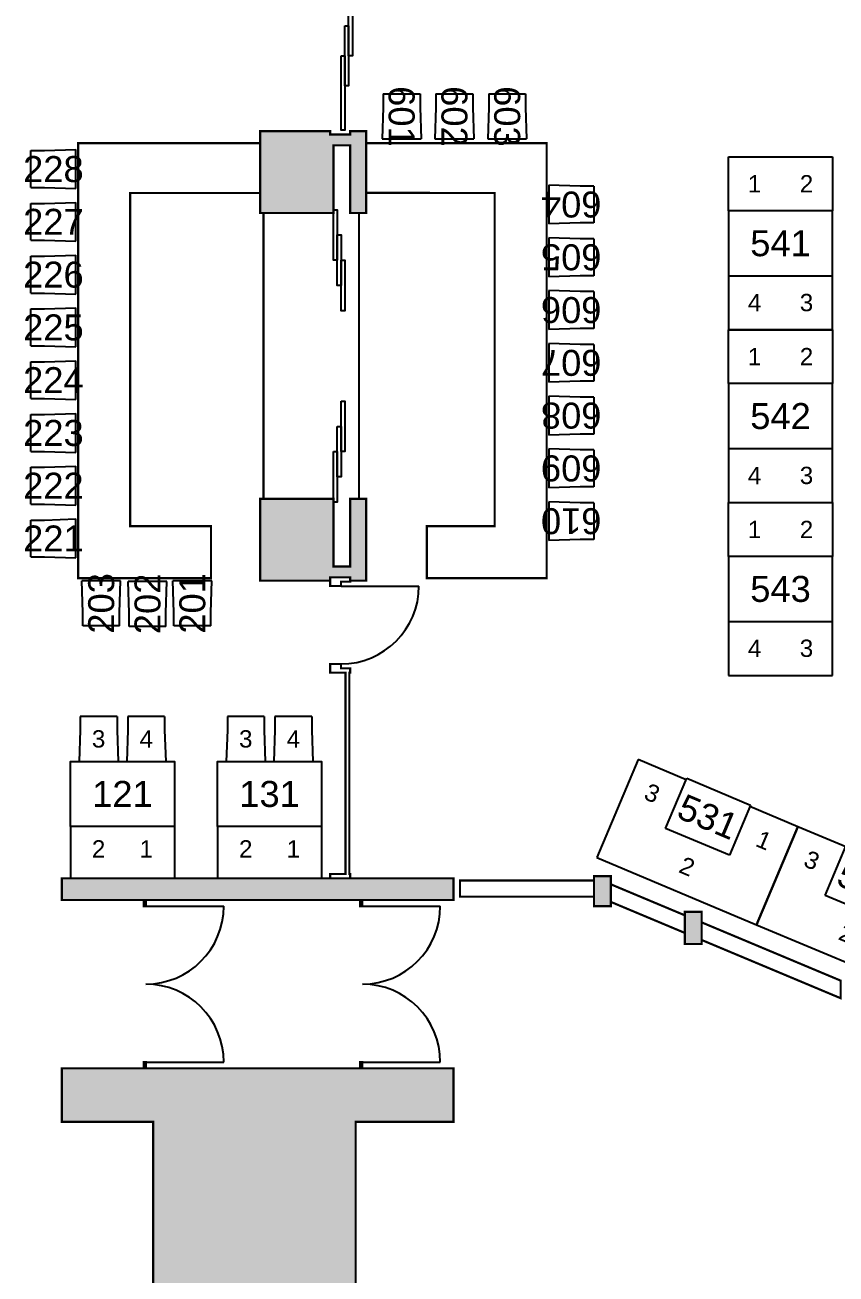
# Model space of a CAD drawing. Header units: inches. Extents: x -7053 to 899, y 8996 to 11069.
# Drawn here: x -357 to 17, y 10055 to 10631 of the extents above; entities that cross this region are included whole.
import ezdxf
from ezdxf.enums import TextEntityAlignment as Align

# ---------------------------------------------------------------- set-up
doc = ezdxf.new("R2010")
doc.units = ezdxf.units.IN
doc.header["$LTSCALE"] = 24
doc.header["$MEASUREMENT"] = 0
doc.layers.get('0').update_dxf_attribs({"linetype": 'CONTINUOUS'})
for name, color, linetype in [('20171023 KING ST - SIMPLIFIED FLOOR PLAN & SEATING$0$EXIST-EARLS GLAZING', 252, 'CONTINUOUS'), ('20171023 KING ST - SIMPLIFIED FLOOR PLAN & SEATING$0$EXIST-EARLS MILLWORK', 252, 'CONTINUOUS'), ('20171023 KING ST - SIMPLIFIED FLOOR PLAN & SEATING$0$EXIST-EARLS PATIO', 252, 'CONTINUOUS'), ('20171023 KING ST - SIMPLIFIED FLOOR PLAN & SEATING$0$EXIST-EARLS WALL', 252, 'CONTINUOUS'), ('20171023 KING ST - SIMPLIFIED FLOOR PLAN & SEATING$0$EXIST-EARLS WALL HATCH', 252, 'CONTINUOUS'), ('FLOOR PLAN', 252, 'CONTINUOUS')]:
    doc.layers.add(name, color=color, linetype=linetype)
doc.styles.add('BOLD_1_8', font='arial.ttf', dxfattribs={"height": 8})

# ---------------------------------------------------------------- blocks, each defined once
blk = doc.blocks.new('20171023 KING ST - SIMPLIFIED FLOOR PLAN & SEATING')
at = {"layer": '20171023 KING ST - SIMPLIFIED FLOOR PLAN & SEATING$0$EXIST-EARLS WALL HATCH', "linetype": 'Continuous'}
h = blk.add_hatch(color=256, dxfattribs=at)
h.dxf.hatch_style = 1
h.paths.add_polyline_path([(-248.66, 10582.41), (-216.35, 10582.41), (-216.35, 10580.91), (-207.1, 10580.91), (-207.1, 10582.41), (-199.72, 10582.41), (-199.72, 10544.66), (-207.1, 10544.66), (-207.1, 10575.91), (-214.85, 10575.91), (-214.85, 10544.66), (-248.66, 10544.66)])
h = blk.add_hatch(color=256, dxfattribs=at)
h.dxf.hatch_style = 1
h.paths.add_polyline_path([(-248.66, 10374.85), (-248.66, 10412.6), (-214.85, 10412.6), (-214.85, 10381.35), (-207.1, 10381.35), (-207.1, 10412.6), (-199.72, 10412.6), (-199.72, 10374.85), (-207.1, 10374.85), (-207.1, 10376.35), (-216.35, 10376.35), (-216.35, 10374.85)])
h = blk.add_hatch(color=256, dxfattribs=at)
h.dxf.hatch_style = 1
h.paths.add_polyline_path([(-340.32, 10227.32), (-340.32, 10237.32), (-159.39, 10237.32), (-159.39, 10227.32)])
h = blk.add_hatch(color=256, dxfattribs=at)
h.dxf.hatch_style = 1
h.paths.add_polyline_path([(-94.49, 10224.47), (-86.74, 10224.47), (-86.74, 10238.35), (-94.49, 10238.35)])
h = blk.add_hatch(color=256, dxfattribs=at)
h.dxf.hatch_style = 1
h.paths.add_polyline_path([(-52.49, 10221.83), (-44.74, 10221.83), (-44.74, 10206.99), (-52.49, 10206.99)])
h = blk.add_hatch(color=256, dxfattribs=at)
h.dxf.hatch_style = 1
h.paths.add_polyline_path([(-159.39, 10149.6), (-340.31, 10149.6), (-340.31, 10124.85), (-298.1, 10124.85), (-298.1, 9822.85), (-206.16, 9822.85), (-206.16, 10024.85), (-208.6, 10024.85), (-208.6, 10034.35), (-204.54, 10034.35), (-204.54, 10124.85), (-159.39, 10124.85)])
at = {"layer": '20171023 KING ST - SIMPLIFIED FLOOR PLAN & SEATING$0$EXIST-EARLS GLAZING', "linetype": 'Continuous'}
for p, q in [((-211.35, 10372.35, 0), (-175.35, 10372.35, 0)), ((-301.52, 10224.46, 0), (-265.52, 10224.46, 0)), ((-201.47, 10224.46, 0), (-165.47, 10224.46, 0)), ((-301.52, 10152.46, 0), (-265.52, 10152.46, 0)), ((-201.47, 10152.46, 0), (-165.47, 10152.46, 0))]:
    blk.add_line(p, q, dxfattribs=at)
at = {"layer": '20171023 KING ST - SIMPLIFIED FLOOR PLAN & SEATING$0$EXIST-EARLS GLAZING', "linetype": 'Continuous', "elevation": 0}
for points in [[(-207.82, 10645.03), (-206.07, 10645.03), (-206.07, 10617.22), (-207.82, 10617.22)], [(-209.57, 10631.13), (-207.82, 10631.13), (-207.82, 10603.31), (-209.57, 10603.31)], [(-211.32, 10617.22), (-209.57, 10617.22), (-209.57, 10582.91), (-211.32, 10582.91)], [(-214.85, 10546.16), (-213.1, 10546.16), (-213.1, 10522.84), (-214.85, 10522.84)], [(-213.1, 10534.5), (-211.35, 10534.5), (-211.35, 10511.18), (-213.1, 10511.18)], [(-211.35, 10522.84), (-209.6, 10522.84), (-209.6, 10499.52), (-211.35, 10499.52)], [(-211.35, 10457.74), (-209.6, 10457.74), (-209.6, 10434.42), (-211.35, 10434.42)], [(-213.1, 10446.08), (-211.35, 10446.08), (-211.35, 10422.76), (-213.1, 10422.76)], [(-214.85, 10434.42), (-213.1, 10434.42), (-213.1, 10411.1), (-214.85, 10411.1)]]:
    blk.add_lwpolyline(points, close=True, dxfattribs=at)
at = {"layer": '20171023 KING ST - SIMPLIFIED FLOOR PLAN & SEATING$0$EXIST-EARLS GLAZING', "linetype": 'Continuous', "const_width": 1, "elevation": 0}
for points in [[(-216.35, 10372.35), (-211.35, 10372.35), (-211.35, 10374.35), (-207.1, 10374.35), (-207.1, 10376.35), (-216.35, 10376.35)], [(-216.35, 10336.35), (-216.35, 10332.35), (-209.24, 10332.35), (-209.24, 10239.32), (-216.35, 10239.32), (-216.35, 10237.32), (-207.1, 10237.32), (-207.1, 10239.32), (-207.49, 10239.32), (-207.49, 10332.35), (-207.1, 10332.35), (-207.1, 10334.35), (-211.35, 10334.35), (-211.35, 10336.35)], [(-301.52, 10227.32), (-301.52, 10224.46), (-302.52, 10224.46), (-302.52, 10227.32)], [(-202.47, 10227.32), (-201.47, 10227.32), (-201.47, 10224.46), (-202.47, 10224.46)], [(-302.52, 10152.46), (-301.52, 10152.46), (-301.52, 10149.6), (-302.52, 10149.6)], [(-202.47, 10152.46), (-201.47, 10152.46), (-201.47, 10149.6), (-202.47, 10149.6)]]:
    blk.add_lwpolyline(points, close=True, dxfattribs=at)
at = {"layer": '20171023 KING ST - SIMPLIFIED FLOOR PLAN & SEATING$0$EXIST-EARLS GLAZING', "linetype": 'Continuous'}
for centre, start, end in [((-211.35, 10372.35, 0), 270, 0), ((-301.52, 10224.46, 0), 270, 0), ((-201.47, 10224.46, 0), 270, 0), ((-301.52, 10152.46, 0), 0, 90), ((-201.47, 10152.46, 0), 0, 90)]:
    blk.add_arc(centre, 36, start, end, dxfattribs=at)
at = {"layer": '20171023 KING ST - SIMPLIFIED FLOOR PLAN & SEATING$0$EXIST-EARLS MILLWORK', "linetype": 'Continuous', "const_width": 1, "elevation": 0}
for points in [[(-271.42, 10375.98), (-332.76, 10375.99), (-332.76, 10576.9), (-248.66, 10576.9), (-248.66, 10553.91), (-308.76, 10553.91), (-308.76, 10399.98), (-271.42, 10399.98)], [(-171.72, 10375.96), (-171.72, 10399.98), (-140.37, 10399.98), (-140.37, 10553.91), (-199.72, 10553.94), (-199.72, 10576.9), (-116.37, 10576.9), (-116.37, 10375.96)]]:
    blk.add_lwpolyline(points, close=True, dxfattribs=at)
for points in [[(-247.16, 10544.66), (-247.16, 10412.6)], [(-203.01, 10412.6), (-203.01, 10544.66)]]:
    blk.add_lwpolyline(points, dxfattribs=at)
at = {"layer": '20171023 KING ST - SIMPLIFIED FLOOR PLAN & SEATING$0$EXIST-EARLS PATIO', "linetype": 'Continuous', "const_width": 1, "elevation": -0.02}
for points in [[(-94.5, 10236.35), (-156.38, 10236.35), (-156.38, 10228.85), (-94.51, 10228.85)], [(-94.49, 10224.47), (-86.74, 10224.47), (-86.74, 10238.35), (-94.49, 10238.35)], [(-86.76, 10234.6), (-52.49, 10220.24), (-52.49, 10212.11), (-86.76, 10226.47)], [(-52.49, 10221.83), (-44.74, 10221.83), (-44.74, 10206.99), (-52.49, 10206.99)], [(-44.74, 10216.99), (19.44, 10190.1), (19.44, 10181.97), (-44.74, 10208.86)]]:
    blk.add_lwpolyline(points, close=True, dxfattribs=at)
at = {"layer": '20171023 KING ST - SIMPLIFIED FLOOR PLAN & SEATING$0$EXIST-EARLS WALL', "linetype": 'Continuous', "const_width": 1, "elevation": 0}
for points in [[(-248.66, 10582.41), (-216.35, 10582.41), (-216.35, 10580.91), (-207.1, 10580.91), (-207.1, 10582.41), (-199.72, 10582.41), (-199.72, 10544.66), (-207.1, 10544.66), (-207.1, 10575.91), (-214.85, 10575.91), (-214.85, 10544.66), (-248.66, 10544.66)], [(-248.66, 10374.85), (-248.66, 10412.6), (-214.85, 10412.6), (-214.85, 10381.35), (-207.1, 10381.35), (-207.1, 10412.6), (-199.72, 10412.6), (-199.72, 10374.85), (-207.1, 10374.85), (-207.1, 10376.35), (-216.35, 10376.35), (-216.35, 10374.85)], [(-340.32, 10227.32), (-340.32, 10237.32), (-159.39, 10237.32), (-159.39, 10227.32)], [(-159.39, 10149.6), (-340.31, 10149.6), (-340.31, 10124.85), (-298.1, 10124.85), (-298.1, 9822.85), (-206.16, 9822.85), (-206.16, 10024.85), (-208.6, 10024.85), (-208.6, 10034.35), (-204.54, 10034.35), (-204.54, 10124.85), (-159.39, 10124.85)]]:
    blk.add_lwpolyline(points, close=True, dxfattribs=at)
blk = doc.blocks.new('TABLE 10')
for p, q in [((21.5, 35.75), (4.5, 35.75)), ((4.5, 35.75), (4.5, 29.5)), ((21.5, 35.75), (21.51, 29.5)), ((43.5, 35.75), (26.5, 35.75)), ((26.5, 35.75), (26.5, 29.5)), ((43.5, 35.75), (43.51, 29.5)), ((4.5, 29.5), (4, 15)), ((21.5, 29.5), (22, 15)), ((26.5, 29.5), (26, 15)), ((43.5, 29.5), (44, 15)), ((0, -15), (0, -39)), ((48, -15), (48, -39)), ((48, -39), (0, -39))]:
    blk.add_line(p, q)
blk.add_lwpolyline([(0, -15), (0, 15), (48, 15), (48, -15)], close=True)
at = {"char_height": 8, "attachment_point": 5, "style": 'BOLD_1_8'}
for s, heights, insert in [('3', [0], (13, 25.38)), ('4', [0], (35, 25.38)), ('2', [3.04], (13, -25.38)), ('1', [0], (35, -25.38))]:
    blk.add_mtext_dynamic_manual_height_columns(s, width=36.2153, gutter_width=1.25, heights=heights, dxfattribs=dict(at, insert=insert))
at = {"style": 'BOLD_1_8'}
blk.add_attdef('00', text='', height=12, dxfattribs=at).set_placement((24, 0, 0), align=Align.MIDDLE_CENTER)
blk = doc.blocks.new('BARSTOOL 01')
for p, q in [((-20.75, -8.5), (-20.75, 8.5)), ((-20.75, 8.5), (-14.5, 8.5)), ((-14.5, 8.5), (0, 9)), ((0, -9), (0, 9)), ((-20.75, -8.5), (-14.5, -8.51)), ((-14.5, -8.5), (0, -9))]:
    blk.add_line(p, q)
at = {"style": 'BOLD_1_8'}
blk.add_attdef('00', text='', height=12, dxfattribs=at).set_placement((-10.38, 0, -0.02), align=Align.MIDDLE_CENTER)
blk = doc.blocks.new('TABLE 12')
for p, q in [((0, 15), (0, 39.91)), ((0, 39.91), (48, 39.91)), ((48, 39.91), (48, 15)), ((0, -15), (0, -39.92)), ((48, -39.92), (48, -15)), ((0, -39.92), (48, -39.92))]:
    blk.add_line(p, q)
blk.add_lwpolyline([(0, 15), (0, -15), (48, -15), (48, 15), (0, 15)])
at = {"char_height": 8, "attachment_point": 5, "style": 'BOLD_1_8'}
for s, insert in [('1', (12, 27.46)), ('2', (36, 27.46)), ('4', (12, -27.46)), ('3', (36, -27.46))]:
    blk.add_mtext_dynamic_manual_height_columns(s, width=36.2153, gutter_width=1.25, heights=[0], dxfattribs=dict(at, insert=insert))
at = {"style": 'BOLD_1_8'}
blk.add_attdef('00', text='', height=12, dxfattribs=at).set_placement((24, 0, 0.02), align=Align.MIDDLE_CENTER)
blk = doc.blocks.new('TABLE 18')
for p, q in [((-16, 0), (16, 0)), ((16, 0), (16.01, -25.11)), ((-16, -0.71), (-40.01, -0.72)), ((-40.01, -0.72), (-40, -49.83)), ((-15.99, -25.12), (-16, 0)), ((39.99, -0.7), (16, -0.71)), ((40, -49.82), (39.99, -0.7)), ((16.01, -25.11), (-15.99, -25.12)), ((-40, -49.83), (40, -49.82))]:
    blk.add_line(p, q)
at = {"char_height": 8, "attachment_point": 5, "style": 'BOLD_1_8'}
for s, insert in [('3', (-28, -12.56)), ('1', (28, -12.55)), ('2', (0, -37.47))]:
    blk.add_mtext_dynamic_manual_height_columns(s, width=36.2153, gutter_width=1.25, heights=[0], dxfattribs=dict(at, insert=insert))
at = {"style": 'BOLD_1_8'}
blk.add_attdef('00', text='', height=12, dxfattribs=at).set_placement((0, -12.56, 0.03), align=Align.MIDDLE_CENTER)

msp = doc.modelspace()

# ---------------------------------------------------------------- block references
at = {"linetype": 'Continuous'}
ref = msp.add_blockref('BARSTOOL 01', (-183.34, 10578.88, 0), dxfattribs=dict(at, rotation=270))
ref.add_attrib('00', '601', dxfattribs={"linetype": 'Continuous', "height": 12, "rotation": 270, "style": 'BOLD_1_8'}).set_placement((-183.34, 10589.25, -0.01), align=Align.MIDDLE_CENTER)
ref = msp.add_blockref('BARSTOOL 01', (-158.97, 10578.88, 0), dxfattribs=dict(at, rotation=270))
ref.add_attrib('00', '602', dxfattribs={"linetype": 'Continuous', "height": 12, "rotation": 270, "style": 'BOLD_1_8'}).set_placement((-158.97, 10589.25, -0.01), align=Align.MIDDLE_CENTER)
ref = msp.add_blockref('BARSTOOL 01', (-134.59, 10578.88, 0), dxfattribs=dict(at, rotation=270))
ref.add_attrib('00', '603', dxfattribs={"linetype": 'Continuous', "height": 12, "rotation": 270, "style": 'BOLD_1_8'}).set_placement((-134.59, 10589.25, -0.01), align=Align.MIDDLE_CENTER)
ref = msp.add_blockref('BARSTOOL 01', (-333.82, 10564.94, 0), dxfattribs=at)
ref.add_attrib('00', '228', dxfattribs={"linetype": 'Continuous', "height": 12, "style": 'BOLD_1_8'}).set_placement((-344.2, 10564.94, -0.02), align=Align.MIDDLE_CENTER)
for p, values in [((-32.32, 10530.69, -0.02), {'00': '541'}), ((-32.32, 10450.85, -0.02), {'00': '542'}), ((-32.32, 10371.02, -0.02), {'00': '543'})]:
    msp.add_blockref('TABLE 12', p, dxfattribs=at).add_auto_attribs(values)
ref = msp.add_blockref('BARSTOOL 01', (-115.37, 10548.57, 0), dxfattribs=dict(at, rotation=180))
ref.add_attrib('00', '604', dxfattribs={"linetype": 'Continuous', "height": 12, "rotation": 180, "style": 'BOLD_1_8'}).set_placement((-105, 10548.57, -0.02), align=Align.MIDDLE_CENTER)
ref = msp.add_blockref('BARSTOOL 01', (-333.82, 10540.57, 0), dxfattribs=at)
ref.add_attrib('00', '227', dxfattribs={"linetype": 'Continuous', "height": 12, "style": 'BOLD_1_8'}).set_placement((-344.2, 10540.57, -0.02), align=Align.MIDDLE_CENTER)
ref = msp.add_blockref('BARSTOOL 01', (-115.37, 10524.2, 0), dxfattribs=dict(at, rotation=180))
ref.add_attrib('00', '605', dxfattribs={"linetype": 'Continuous', "height": 12, "rotation": 180, "style": 'BOLD_1_8'}).set_placement((-105, 10524.2, -0.02), align=Align.MIDDLE_CENTER)
ref = msp.add_blockref('BARSTOOL 01', (-333.82, 10516.19, 0), dxfattribs=at)
ref.add_attrib('00', '226', dxfattribs={"linetype": 'Continuous', "height": 12, "style": 'BOLD_1_8'}).set_placement((-344.2, 10516.19, -0.02), align=Align.MIDDLE_CENTER)
ref = msp.add_blockref('BARSTOOL 01', (-115.37, 10499.82, 0), dxfattribs=dict(at, rotation=180))
ref.add_attrib('00', '606', dxfattribs={"linetype": 'Continuous', "height": 12, "rotation": 180, "style": 'BOLD_1_8'}).set_placement((-105, 10499.82, -0.02), align=Align.MIDDLE_CENTER)
ref = msp.add_blockref('BARSTOOL 01', (-333.82, 10491.81, 0), dxfattribs=at)
ref.add_attrib('00', '225', dxfattribs={"linetype": 'Continuous', "height": 12, "style": 'BOLD_1_8'}).set_placement((-344.2, 10491.81, -0.02), align=Align.MIDDLE_CENTER)
ref = msp.add_blockref('BARSTOOL 01', (-115.37, 10475.44, 0), dxfattribs=dict(at, rotation=180))
ref.add_attrib('00', '607', dxfattribs={"linetype": 'Continuous', "height": 12, "rotation": 180, "style": 'BOLD_1_8'}).set_placement((-105, 10475.44, -0.02), align=Align.MIDDLE_CENTER)
ref = msp.add_blockref('BARSTOOL 01', (-333.82, 10467.44, 0), dxfattribs=at)
ref.add_attrib('00', '224', dxfattribs={"linetype": 'Continuous', "height": 12, "style": 'BOLD_1_8'}).set_placement((-344.2, 10467.44, -0.02), align=Align.MIDDLE_CENTER)
ref = msp.add_blockref('BARSTOOL 01', (-115.37, 10451.07, 0), dxfattribs=dict(at, rotation=180))
ref.add_attrib('00', '608', dxfattribs={"linetype": 'Continuous', "height": 12, "rotation": 180, "style": 'BOLD_1_8'}).set_placement((-105, 10451.07, -0.02), align=Align.MIDDLE_CENTER)
ref = msp.add_blockref('BARSTOOL 01', (-333.82, 10443.06, 0), dxfattribs=at)
ref.add_attrib('00', '223', dxfattribs={"linetype": 'Continuous', "height": 12, "style": 'BOLD_1_8'}).set_placement((-344.2, 10443.06, -0.02), align=Align.MIDDLE_CENTER)
ref = msp.add_blockref('BARSTOOL 01', (-115.37, 10426.69, 0), dxfattribs=dict(at, rotation=180))
ref.add_attrib('00', '609', dxfattribs={"linetype": 'Continuous', "height": 12, "rotation": 180, "style": 'BOLD_1_8'}).set_placement((-105, 10426.69, -0.02), align=Align.MIDDLE_CENTER)
ref = msp.add_blockref('BARSTOOL 01', (-333.82, 10418.69, 0), dxfattribs=at)
ref.add_attrib('00', '222', dxfattribs={"linetype": 'Continuous', "height": 12, "style": 'BOLD_1_8'}).set_placement((-344.2, 10418.69, -0.02), align=Align.MIDDLE_CENTER)
ref = msp.add_blockref('BARSTOOL 01', (-115.37, 10402.31, 0), dxfattribs=dict(at, rotation=180))
ref.add_attrib('00', '610', dxfattribs={"linetype": 'Continuous', "height": 12, "rotation": 180, "style": 'BOLD_1_8'}).set_placement((-105, 10402.31, -0.02), align=Align.MIDDLE_CENTER)
ref = msp.add_blockref('BARSTOOL 01', (-333.82, 10394.31, 0), dxfattribs=at)
ref.add_attrib('00', '221', dxfattribs={"linetype": 'Continuous', "height": 12, "style": 'BOLD_1_8'}).set_placement((-344.2, 10394.31, -0.02), align=Align.MIDDLE_CENTER)
ref = msp.add_blockref('BARSTOOL 01', (-322.14, 10374.7, 0), dxfattribs=dict(at, rotation=90))
ref.add_attrib('00', '203', dxfattribs={"linetype": 'Continuous', "height": 12, "rotation": 90, "style": 'BOLD_1_8'}).set_placement((-322.14, 10364.33, -0.02), align=Align.MIDDLE_CENTER)
ref = msp.add_blockref('BARSTOOL 01', (-300.74, 10374.47, 0), dxfattribs=dict(at, rotation=90))
ref.add_attrib('00', '202', dxfattribs={"linetype": 'Continuous', "height": 12, "rotation": 90, "style": 'BOLD_1_8'}).set_placement((-300.74, 10364.1, -0.02), align=Align.MIDDLE_CENTER)
ref = msp.add_blockref('BARSTOOL 01', (-280.04, 10374.7, 0), dxfattribs=dict(at, rotation=90))
ref.add_attrib('00', '201', dxfattribs={"linetype": 'Continuous', "height": 12, "rotation": 90, "style": 'BOLD_1_8'}).set_placement((-280.04, 10364.33, -0.02), align=Align.MIDDLE_CENTER)
ref = msp.add_blockref('TABLE 10', (-336.32, 10276.32, 0), dxfattribs=at)
ref.add_attrib('00', '121', dxfattribs={"linetype": 'Continuous', "height": 12, "style": 'BOLD_1_8'}).set_placement((-312.32, 10276.32), align=Align.MIDDLE_CENTER)
ref = msp.add_blockref('TABLE 10', (-268.35, 10276.32, 0), dxfattribs=at)
ref.add_attrib('00', '131', dxfattribs={"linetype": 'Continuous', "height": 12, "style": 'BOLD_1_8'}).set_placement((-244.35, 10276.32, 0), align=Align.MIDDLE_CENTER)
for p, rotation, values in [((-36.92, 10277.35, -0.02), 337.1770380452347, {'00': '531'}), ((36.82, 10246.34, -0.02), 337.1770380452275, {'00': '532'})]:
    msp.add_blockref('TABLE 18', p, dxfattribs=dict(at, rotation=rotation)).add_auto_attribs(values)
at = {"layer": 'FLOOR PLAN'}
msp.add_blockref('20171023 KING ST - SIMPLIFIED FLOOR PLAN & SEATING', (0, 0), dxfattribs=at)

doc.saveas('drawing.dxf')
